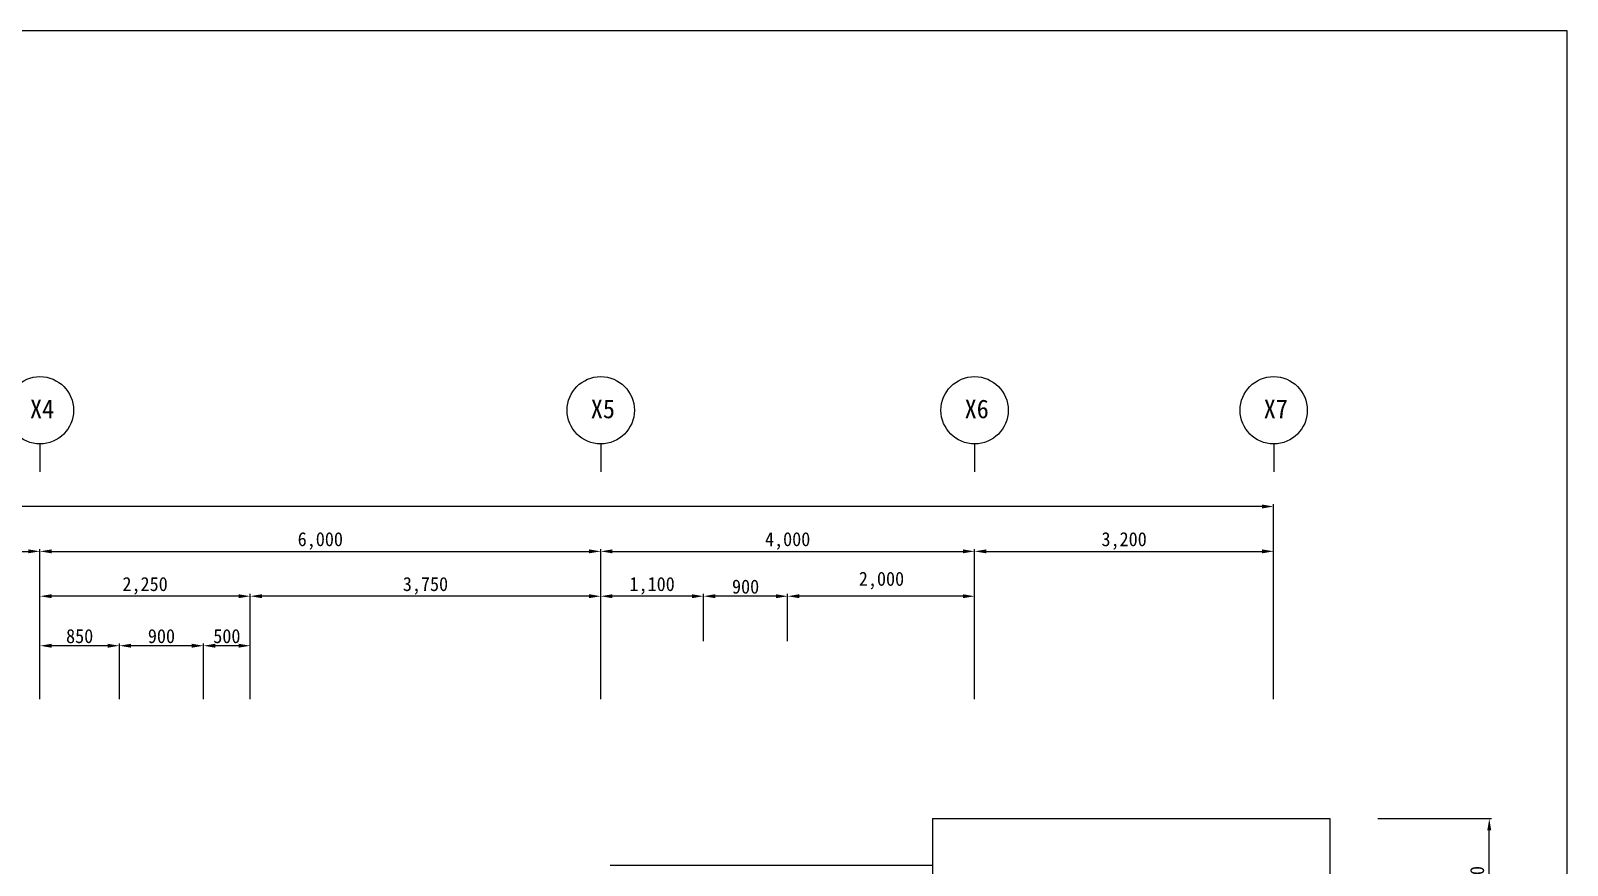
# Model space of a CAD drawing. Header units: millimetres. Extents: x -7278 to 32522, y -66367 to -35122.
# Drawn here: x 16082 to 32522, y -49499 to -40567 of the extents above; entities that cross this region are included whole.
import ezdxf

# ---------------------------------------------------------------- set-up
doc = ezdxf.new("R2010")
doc.units = ezdxf.units.MM
doc.layers.add('TX-PAPR', color=2, linetype='Continuous', plot=False)
for name, color, linetype in [('TZ-BASE', 253, 'Continuous'), ('TZ-DIMS', 1, 'Continuous'), ('TZ-LEAL', 1, 'Continuous'), ('TZ-LEAT', 3, 'Continuous')]:
    doc.layers.add(name, color=color, linetype=linetype)
doc.styles.get("Standard").update_dxf_attribs({"font": 'GulimChe.ttf'})
doc.dimstyles.new('D50', dxfattribs={"dimscale": 50, "dimtxt": 3, "dimasz": 2.5, "dimexe": 0.5, "dimexo": 0.5, "dimgap": 0.5, "dimtad": 1, "dimdec": 0, "dimzin": 1, "dimdsep": 46, "dimlunit": 6, "dimtxsty": 'Standard', "dimcen": 1, "dimclrd": 1, "dimclre": 1, "dimclrt": 3, "dimadec": 0, "dimazin": 0, "dimtfac": 1, "dimtdec": 0, "dimtix": 1, "dimtmove": 2, "dimatfit": 3, "dimfxl": 0, "dimtvp": 2, "dimlwd": -1, "dimlwe": -1, "dimarcsym": 0})

# ---------------------------------------------------------------- blocks, each defined once
blk = doc.blocks.new('*D10')
at = {"layer": 'DEFPOINTS', "color": 0, "ltscale": 0.1}
for p in [(-1820, -45659), (-1820, -47319), (29380, -47319)]:
    blk.add_point(p, dxfattribs=at)
at = {"layer": 'TZ-DIMS', "color": 1, "ltscale": 0.1}
for p, q in [((-1820, -47294), (-1820, -45634)), ((29255, -45659), (-1695, -45659)), ((29380, -47294), (29380, -45634))]:
    blk.add_line(p, q, dxfattribs=at)
for points in [[(-1695, -45638), (-1695, -45680), (-1820, -45659)], [(29255, -45638), (29255, -45680), (29380, -45659)]]:
    blk.add_solid(points, dxfattribs=at)
at = {"layer": 'TZ-DIMS', "color": 3, "ltscale": 0.1, "insert": (13780, -45548), "char_height": 150, "attachment_point": 5}
blk.add_mtext('31,200', dxfattribs=at)
blk = doc.blocks.new('*D11')
at = {"layer": 'DEFPOINTS', "color": 0, "ltscale": 0.1}
for p in [(29380, -46139), (26180, -47745), (29380, -47745)]:
    blk.add_point(p, dxfattribs=at)
at = {"layer": 'TZ-DIMS', "color": 1, "ltscale": 0.1}
for p, q in [((26180, -47720), (26180, -46114)), ((26305, -46139), (29255, -46139)), ((29380, -47720), (29380, -46114))]:
    blk.add_line(p, q, dxfattribs=at)
for points in [[(26305, -46118), (26305, -46160), (26180, -46139)], [(29255, -46118), (29255, -46160), (29380, -46139)]]:
    blk.add_solid(points, dxfattribs=at)
at = {"layer": 'TZ-DIMS', "color": 3, "ltscale": 0.1, "insert": (27780, -46028), "char_height": 150, "attachment_point": 5}
blk.add_mtext('3,200', dxfattribs=at)
blk = doc.blocks.new('*D14')
at = {"layer": 'DEFPOINTS', "color": 0, "ltscale": 0.1}
for p in [(24180, -46619), (24180, -47125), (26180, -47125)]:
    blk.add_point(p, dxfattribs=at)
at = {"layer": 'TZ-DIMS', "color": 1, "ltscale": 0.1}
for p, q in [((24180, -47100), (24180, -46594)), ((26055, -46619), (24305, -46619)), ((26180, -47100), (26180, -46594))]:
    blk.add_line(p, q, dxfattribs=at)
for points in [[(24305, -46598), (24305, -46640), (24180, -46619)], [(26055, -46598), (26055, -46640), (26180, -46619)]]:
    blk.add_solid(points, dxfattribs=at)
at = {"layer": 'TZ-DIMS', "color": 3, "ltscale": 0.1, "insert": (25184, -46452), "char_height": 150, "attachment_point": 5}
blk.add_mtext('2,000', dxfattribs=at)
blk = doc.blocks.new('*D15')
at = {"layer": 'DEFPOINTS', "color": 0, "ltscale": 0.1}
for p in [(23280, -46619), (23280, -47125), (24180, -47125)]:
    blk.add_point(p, dxfattribs=at)
at = {"layer": 'TZ-DIMS', "color": 1, "ltscale": 0.1}
for p, q in [((23280, -47100), (23280, -46594)), ((24055, -46619), (23405, -46619)), ((24180, -47100), (24180, -46594))]:
    blk.add_line(p, q, dxfattribs=at)
for points in [[(23405, -46598), (23405, -46640), (23280, -46619)], [(24055, -46598), (24055, -46640), (24180, -46619)]]:
    blk.add_solid(points, dxfattribs=at)
at = {"layer": 'TZ-DIMS', "color": 3, "ltscale": 0.1, "insert": (23730, -46517), "char_height": 150, "attachment_point": 5}
blk.add_mtext('900', dxfattribs=at)
blk = doc.blocks.new('*D16')
at = {"layer": 'DEFPOINTS', "color": 0, "ltscale": 0.1}
for p in [(22180, -46619), (22180, -47125), (23280, -47125)]:
    blk.add_point(p, dxfattribs=at)
at = {"layer": 'TZ-DIMS', "color": 1, "ltscale": 0.1}
for p, q in [((22180, -47100), (22180, -46594)), ((23155, -46619), (22305, -46619)), ((23280, -47100), (23280, -46594))]:
    blk.add_line(p, q, dxfattribs=at)
for points in [[(22305, -46598), (22305, -46640), (22180, -46619)], [(23155, -46598), (23155, -46640), (23280, -46619)]]:
    blk.add_solid(points, dxfattribs=at)
at = {"layer": 'TZ-DIMS', "color": 3, "ltscale": 0.1, "insert": (22730, -46508), "char_height": 150, "attachment_point": 5}
blk.add_mtext('1,100', dxfattribs=at)
blk = doc.blocks.new('*D18')
at = {"layer": 'DEFPOINTS', "color": 0, "ltscale": 0.1}
for p in [(22180, -46139), (16180, -47745), (22180, -47745)]:
    blk.add_point(p, dxfattribs=at)
at = {"layer": 'TZ-DIMS', "color": 1, "ltscale": 0.1}
for p, q in [((16180, -47720), (16180, -46114)), ((16305, -46139), (22055, -46139)), ((22180, -47720), (22180, -46114))]:
    blk.add_line(p, q, dxfattribs=at)
for points in [[(16305, -46118), (16305, -46160), (16180, -46139)], [(22055, -46118), (22055, -46160), (22180, -46139)]]:
    blk.add_solid(points, dxfattribs=at)
at = {"layer": 'TZ-DIMS', "color": 3, "ltscale": 0.1, "insert": (19180, -46028), "char_height": 150, "attachment_point": 5}
blk.add_mtext('6,000', dxfattribs=at)
blk = doc.blocks.new('*D19')
at = {"layer": 'DEFPOINTS', "color": 0, "ltscale": 0.1}
for p in [(26180, -46139), (22180, -47745), (26180, -47745)]:
    blk.add_point(p, dxfattribs=at)
at = {"layer": 'TZ-DIMS', "color": 1, "ltscale": 0.1}
for p, q in [((22180, -47720), (22180, -46114)), ((22305, -46139), (26055, -46139)), ((26180, -47720), (26180, -46114))]:
    blk.add_line(p, q, dxfattribs=at)
for points in [[(22305, -46118), (22305, -46160), (22180, -46139)], [(26055, -46118), (26055, -46160), (26180, -46139)]]:
    blk.add_solid(points, dxfattribs=at)
at = {"layer": 'TZ-DIMS', "color": 3, "ltscale": 0.1, "insert": (24180, -46028), "char_height": 150, "attachment_point": 5}
blk.add_mtext('4,000', dxfattribs=at)
blk = doc.blocks.new('*D31')
at = {"layer": 'DEFPOINTS', "color": 0, "ltscale": 0.1}
for p in [(30469, -48999), (31687, -48999), (30469, -50499)]:
    blk.add_point(p, dxfattribs=at)
at = {"layer": 'TZ-DIMS', "color": 1, "ltscale": 0.1}
for p, q in [((30494, -48999), (31712, -48999)), ((31687, -50374), (31687, -49124)), ((30494, -50499), (31712, -50499))]:
    blk.add_line(p, q, dxfattribs=at)
for points in [[(31666, -49124), (31708, -49124), (31687, -48999)], [(31666, -50374), (31708, -50374), (31687, -50499)]]:
    blk.add_solid(points, dxfattribs=at)
at = {"layer": 'TZ-DIMS', "color": 3, "ltscale": 0.1, "insert": (31576, -49749), "char_height": 150, "attachment_point": 5, "rotation": 90}
blk.add_mtext('1,500', dxfattribs=at)
blk = doc.blocks.new('*D33')
at = {"layer": 'DEFPOINTS', "color": 0, "ltscale": 0.1}
for p in [(16180, -46139), (10180, -47745), (16180, -47745)]:
    blk.add_point(p, dxfattribs=at)
at = {"layer": 'TZ-DIMS', "color": 1, "ltscale": 0.1}
for p, q in [((10180, -47720), (10180, -46114)), ((10305, -46139), (16055, -46139)), ((16180, -47720), (16180, -46114))]:
    blk.add_line(p, q, dxfattribs=at)
for points in [[(10305, -46118), (10305, -46160), (10180, -46139)], [(16055, -46118), (16055, -46160), (16180, -46139)]]:
    blk.add_solid(points, dxfattribs=at)
at = {"layer": 'TZ-DIMS', "color": 3, "ltscale": 0.1, "insert": (13180, -46028), "char_height": 150, "attachment_point": 5}
blk.add_mtext('6,000', dxfattribs=at)
blk = doc.blocks.new('*D34')
at = {"layer": 'DEFPOINTS', "color": 0, "ltscale": 0.1}
for p in [(18430, -46619), (18430, -47745), (22180, -47745)]:
    blk.add_point(p, dxfattribs=at)
at = {"layer": 'TZ-DIMS', "color": 1, "ltscale": 0.1}
for p, q in [((18430, -47720), (18430, -46594)), ((22055, -46619), (18555, -46619)), ((22180, -47720), (22180, -46594))]:
    blk.add_line(p, q, dxfattribs=at)
for points in [[(18555, -46598), (18555, -46640), (18430, -46619)], [(22055, -46598), (22055, -46640), (22180, -46619)]]:
    blk.add_solid(points, dxfattribs=at)
at = {"layer": 'TZ-DIMS', "color": 3, "ltscale": 0.1, "insert": (20305, -46508), "char_height": 150, "attachment_point": 5}
blk.add_mtext('3,750', dxfattribs=at)
blk = doc.blocks.new('*D35')
at = {"layer": 'DEFPOINTS', "color": 0, "ltscale": 0.1}
for p in [(16180, -46619), (16180, -47745), (18430, -47745)]:
    blk.add_point(p, dxfattribs=at)
at = {"layer": 'TZ-DIMS', "color": 1, "ltscale": 0.1}
for p, q in [((16180, -47720), (16180, -46594)), ((18305, -46619), (16305, -46619)), ((18430, -47720), (18430, -46594))]:
    blk.add_line(p, q, dxfattribs=at)
for points in [[(16305, -46598), (16305, -46640), (16180, -46619)], [(18305, -46598), (18305, -46640), (18430, -46619)]]:
    blk.add_solid(points, dxfattribs=at)
at = {"layer": 'TZ-DIMS', "color": 3, "ltscale": 0.1, "insert": (17305, -46508), "char_height": 150, "attachment_point": 5}
blk.add_mtext('2,250', dxfattribs=at)
blk = doc.blocks.new('*D40')
at = {"layer": 'DEFPOINTS', "color": 0, "ltscale": 0.1}
for p in [(17930, -47149), (17930, -47745), (18430, -47745)]:
    blk.add_point(p, dxfattribs=at)
at = {"layer": 'TZ-DIMS', "color": 1, "ltscale": 0.1}
for p, q in [((17930, -47720), (17930, -47124)), ((18305, -47149), (18055, -47149)), ((18430, -47720), (18430, -47124))]:
    blk.add_line(p, q, dxfattribs=at)
for points in [[(18055, -47128), (18055, -47170), (17930, -47149)], [(18305, -47128), (18305, -47170), (18430, -47149)]]:
    blk.add_solid(points, dxfattribs=at)
at = {"layer": 'TZ-DIMS', "color": 3, "ltscale": 0.1, "insert": (18180, -47047), "char_height": 150, "attachment_point": 5}
blk.add_mtext('500', dxfattribs=at)
blk = doc.blocks.new('*D41')
at = {"layer": 'DEFPOINTS', "color": 0, "ltscale": 0.1}
for p in [(17030, -47149), (17030, -47745), (17930, -47745)]:
    blk.add_point(p, dxfattribs=at)
at = {"layer": 'TZ-DIMS', "color": 1, "ltscale": 0.1}
for p, q in [((17030, -47720), (17030, -47124)), ((17805, -47149), (17155, -47149)), ((17930, -47720), (17930, -47124))]:
    blk.add_line(p, q, dxfattribs=at)
for points in [[(17155, -47128), (17155, -47170), (17030, -47149)], [(17805, -47128), (17805, -47170), (17930, -47149)]]:
    blk.add_solid(points, dxfattribs=at)
at = {"layer": 'TZ-DIMS', "color": 3, "ltscale": 0.1, "insert": (17480, -47047), "char_height": 150, "attachment_point": 5}
blk.add_mtext('900', dxfattribs=at)
blk = doc.blocks.new('*D42')
at = {"layer": 'DEFPOINTS', "color": 0, "ltscale": 0.1}
for p in [(16180, -47149), (16180, -47745), (17030, -47745)]:
    blk.add_point(p, dxfattribs=at)
at = {"layer": 'TZ-DIMS', "color": 1, "ltscale": 0.1}
for p, q in [((16180, -47720), (16180, -47124)), ((16905, -47149), (16305, -47149)), ((17030, -47720), (17030, -47124))]:
    blk.add_line(p, q, dxfattribs=at)
for points in [[(16305, -47128), (16305, -47170), (16180, -47149)], [(16905, -47128), (16905, -47170), (17030, -47149)]]:
    blk.add_solid(points, dxfattribs=at)
at = {"layer": 'TZ-DIMS', "color": 3, "ltscale": 0.1, "insert": (16605, -47047), "char_height": 150, "attachment_point": 5}
blk.add_mtext('850', dxfattribs=at)

msp = doc.modelspace()

# ---------------------------------------------------------------- linework, layer by layer
at = {"layer": 'TX-PAPR'}
msp.add_lwpolyline([(-7278.5, -66367.3), (32521.5, -66367.3), (32521.5, -40567.3), (-7278.5, -40567.3)], close=True, dxfattribs=at)
at = {"layer": 'TZ-BASE'}
for p, q in [((25730.2, -48998.5), (29980.2, -48998.5)), ((25730.2, -48998.5), (25730.2, -50248.5)), ((26230.2, -48998.5), (26430.2, -48998.5)), ((26430.2, -48998.5), (29585.2, -48998.5)), ((29980.2, -48998.5), (29980.2, -53398.5)), ((22280.2, -49498.5), (25730.2, -49498.5))]:
    msp.add_line(p, q, dxfattribs=at)
at = {"layer": 'TZ-LEAL'}
for p, q in [((16180.2, -44989.1), (16180.2, -45289.1)), ((22180.2, -44989.1), (22180.2, -45289.1)), ((26180.2, -44989.1), (26180.2, -45289.1)), ((29380.2, -44989.1), (29380.2, -45289.1))]:
    msp.add_line(p, q, dxfattribs=at)
for centre in [(16180.2, -44629.1), (22180.2, -44629.1), (26180.2, -44629.1), (29380.2, -44629.1)]:
    msp.add_circle(centre, 360, dxfattribs=at)

# ---------------------------------------------------------------- texts
at = {"layer": 'TZ-LEAT'}
for s, p in [('X4', (16073.8, -44714.6)), ('X5', (22073.8, -44714.6)), ('X6', (26073.8, -44714.6)), ('X7', (29273.8, -44714.6))]:
    msp.add_text(s, height=200, dxfattribs=at).set_placement(p)

# ---------------------------------------------------------------- dimensions: what is measured, and where the dimension line sits
at = {"layer": 'TZ-DIMS', "ltscale": 0.1}
for base, p1, p2, picture, middle in [((-1819.8, -45659.1), (29380.2, -47319.1), (-1819.8, -47319.1), '*D10', (13780.2, -45547.9)), ((16180.2, -46139.1), (10180.2, -47744.8), (16180.2, -47744.8), '*D33', (13180.2, -46028)), ((29380.2, -46139.1), (26180.2, -47744.8), (29380.2, -47744.8), '*D11', (27780.2, -46028)), ((16180.2, -46619.1), (18430.2, -47744.8), (16180.2, -47744.8), '*D35', (17305.2, -46508)), ((18430.2, -46619.1), (22180.2, -47744.8), (18430.2, -47744.8), '*D34', (20305.2, -46508)), ((16180.2, -47148.8), (17030.2, -47744.8), (16180.2, -47744.8), '*D42', (16605.2, -47047.1)), ((17030.2, -47148.8), (17930.2, -47744.8), (17030.2, -47744.8), '*D41', (17480.2, -47047.1)), ((17930.2, -47148.8), (18430.2, -47744.8), (17930.2, -47744.8), '*D40', (18180.2, -47047.1))]:
    dim = msp.add_linear_dim(base=base, p1=p1, p2=p2, dimstyle='D50', dxfattribs=at)
    dim.commit()
    dim.dimension.update_dxf_attribs({"geometry": picture, "text_midpoint": middle})
for base, p1, p2, angle, picture, middle in [((22180.2, -46139.1), (16180.2, -47744.8), (22180.2, -47744.8), 180, '*D18', (19180.2, -46028)), ((26180.2, -46139.1), (22180.2, -47744.8), (26180.2, -47744.8), 180, '*D19', (24180.2, -46027.9)), ((22180.2, -46619.1), (23280.2, -47124.7), (22180.2, -47124.7), 180, '*D16', (22730.2, -46507.9)), ((23280.2, -46619.1), (24180.2, -47124.7), (23280.2, -47124.7), 180, '*D15', (23730.2, -46517.4)), ((31687, -48998.5), (30468.8, -50498.5), (30468.8, -48998.5), 90, '*D31', (31575.8, -49748.5))]:
    dim = msp.add_linear_dim(base=base, p1=p1, p2=p2, angle=angle, dimstyle='D50', dxfattribs=at)
    dim.commit()
    dim.dimension.update_dxf_attribs({"geometry": picture, "text_midpoint": middle})
dim = msp.add_linear_dim(base=(24180.2, -46619.1), p1=(26180.2, -47124.7), p2=(24180.2, -47124.7), angle=180, dimstyle='D50', dxfattribs=at)
dim.commit()
dim.dimension.update_dxf_attribs({"geometry": '*D14', "text_midpoint": (25184.2, -46451.6), "dimtype": 160})

doc.saveas('drawing.dxf')
